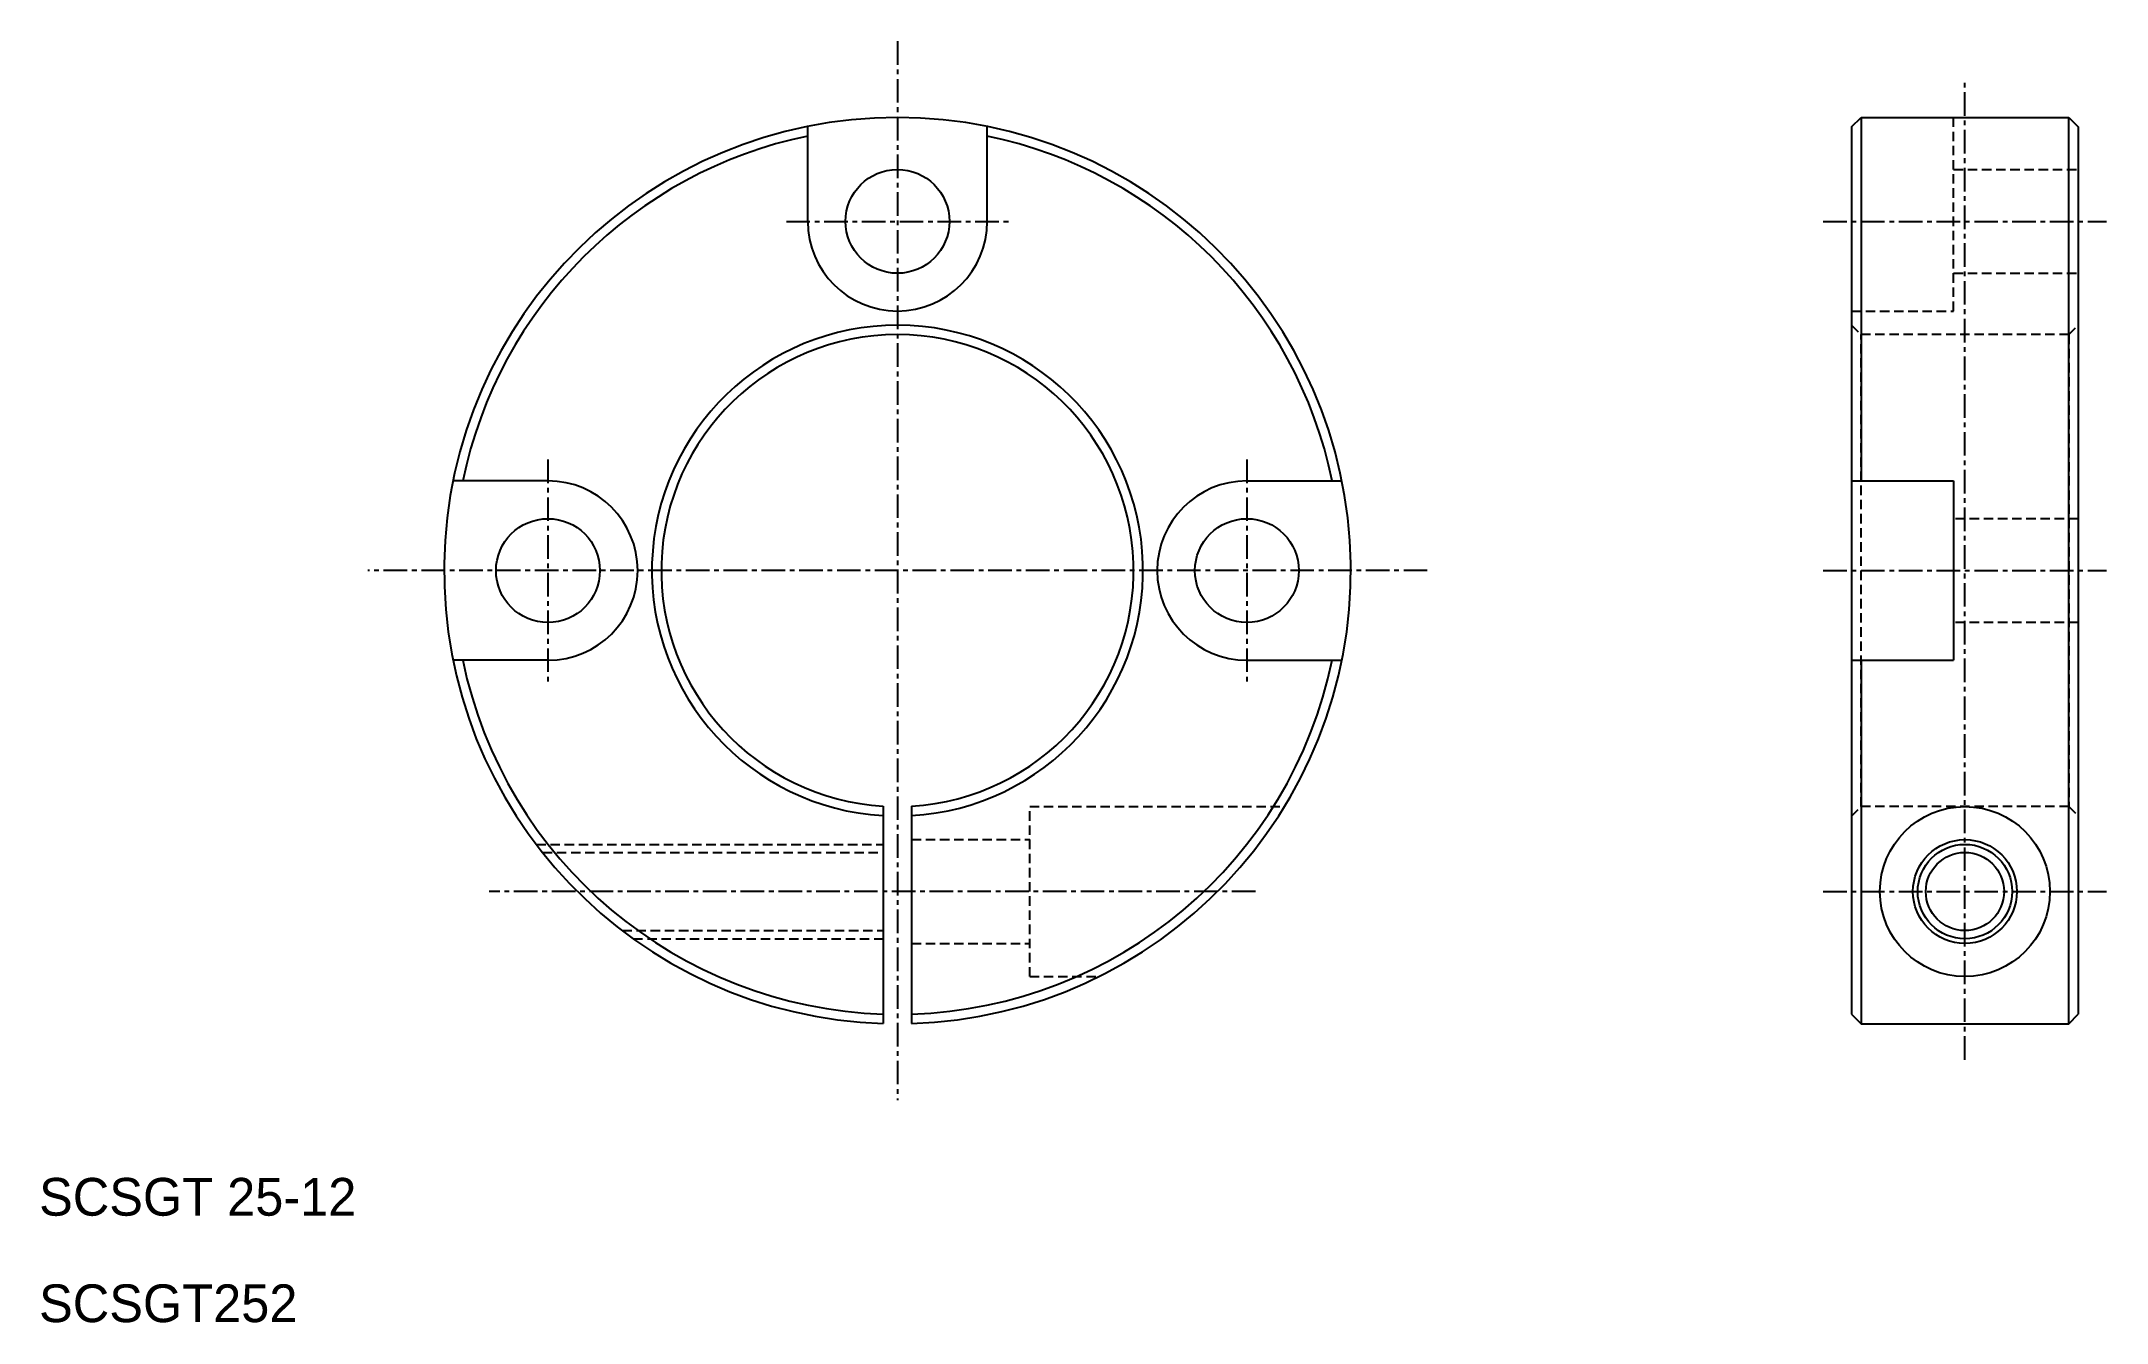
# Model space of a CAD drawing. Extents: x 54 to 164, y 66 to 134.
import ezdxf

# ---------------------------------------------------------------- set-up
doc = ezdxf.new("R2010")
doc.units = 0
doc.linetypes.add('CENTER', pattern=[2, 1.25, -0.25, 0.25, -0.25])
doc.linetypes.add('DASHED', pattern=[0.75, 0.5, -0.25])
doc.layers.get('0').update_dxf_attribs({"linetype": 'CONTINUOUS'})
doc.layers.add('CENTER', color=1, linetype='CENTER')

msp = doc.modelspace()

# ---------------------------------------------------------------- linework, layer by layer
at = {"color": 7, "linetype": 'CONTINUOUS'}
for p, q in [((150.21, 129.74), (150.71, 130.24)), ((150.71, 130.24), (150.71, 110.99)), ((150.71, 130.24), (161.71, 130.24)), ((161.71, 82.24), (161.71, 130.24)), ((161.71, 130.24), (162.21, 129.74)), ((94.95, 124.74), (94.95, 129.76)), ((104.45, 124.74), (104.45, 129.76)), ((150.21, 129.74), (150.21, 82.74)), ((162.21, 129.74), (162.21, 82.74)), ((81.2, 110.99), (76.18, 110.99)), ((118.2, 110.99), (123.23, 110.99)), ((150.21, 110.99), (155.61, 110.99)), ((155.61, 110.99), (155.61, 101.49)), ((81.2, 101.49), (76.18, 101.49)), ((118.2, 101.49), (123.23, 101.49)), ((150.21, 101.49), (155.61, 101.49)), ((150.71, 101.49), (150.71, 82.24)), ((98.95, 93.76), (98.95, 82.25)), ((100.45, 93.76), (100.45, 82.25)), ((150.21, 82.74), (150.71, 82.24)), ((150.71, 82.24), (161.71, 82.24)), ((161.71, 82.24), (162.21, 82.74))]:
    msp.add_line(p, q, dxfattribs=at)
at = {"color": 3, "linetype": 'DASHED'}
for p, q in [((155.61, 119.99), (155.61, 130.24)), ((155.61, 127.49), (162.21, 127.49)), ((155.61, 121.99), (162.21, 121.99)), ((150.21, 119.99), (155.61, 119.99)), ((150.21, 119.24), (150.71, 118.74)), ((161.71, 118.74), (162.21, 119.24)), ((161.71, 118.74), (150.71, 118.74)), ((150.71, 93.74), (150.71, 118.74)), ((161.71, 118.74), (161.71, 93.74)), ((162.21, 108.99), (155.61, 108.99)), ((162.21, 103.49), (155.61, 103.49)), ((106.7, 93.74), (120.19, 93.74)), ((106.7, 84.74), (106.7, 93.74)), ((150.21, 93.24), (150.71, 93.74)), ((161.71, 93.74), (150.71, 93.74)), ((161.71, 93.74), (162.21, 93.24)), ((100.45, 91.99), (106.7, 91.99)), ((80.58, 91.74), (98.95, 91.74)), ((80.92, 91.3), (98.95, 91.3)), ((85.13, 87.17), (98.95, 87.17)), ((85.71, 86.74), (98.95, 86.74)), ((100.45, 86.49), (106.7, 86.49)), ((106.7, 84.74), (110.37, 84.74))]:
    msp.add_line(p, q, dxfattribs=at)
at = {"color": 7, "linetype": 'CONTINUOUS'}
for centre, radius in [((99.7, 124.74), 2.75), ((81.2, 106.24), 2.75), ((118.2, 106.24), 2.75), ((156.21, 89.24), 4.5), ((156.21, 89.24), 2.75), ((156.21, 89.24), 2.07)]:
    msp.add_circle(centre, radius, dxfattribs=at)
at = {"color": 3, "linetype": 'CONTINUOUS'}
msp.add_circle((156.21, 89.24), 2.5, dxfattribs=at)
at = {"color": 7, "linetype": 'CONTINUOUS'}
for centre, radius, start, end in [((99.7, 106.24), 24, 271.7908, 268.2092), ((99.7, 106.24), 23.5, 101.6614, 168.3386), ((99.7, 106.24), 23.5, 11.6614, 78.3386), ((99.7, 124.74), 4.75, 180, 0), ((99.7, 106.24), 13, 273.3074, 266.5602), ((99.7, 106.24), 12.5, 273.4398, 266.5602), ((81.2, 106.24), 4.75, 270, 90), ((118.2, 106.24), 4.75, 90, 270), ((99.7, 106.24), 23.5, 191.6614, 268.1711), ((99.7, 106.24), 23.5, 271.8289, 348.3386)]:
    msp.add_arc(centre, radius, start, end, dxfattribs=at)
at = {"layer": 'CENTER', "color": 1, "linetype": 'CENTER'}
for p, q in [((99.7, 134.28), (99.7, 78.19)), ((156.21, 80.33), (156.21, 132.23)), ((93.82, 124.74), (105.59, 124.74)), ((148.71, 124.74), (163.71, 124.74)), ((81.2, 112.12), (81.2, 100.35)), ((118.2, 112.12), (118.2, 100.35)), ((127.75, 106.24), (71.66, 106.24)), ((148.71, 106.24), (163.71, 106.24)), ((118.65, 89.24), (78.09, 89.24)), ((148.71, 89.24), (163.71, 89.24))]:
    msp.add_line(p, q, dxfattribs=at)

# ---------------------------------------------------------------- texts
at = {"color": 7, "linetype": 'CONTINUOUS'}
for s, p in [('SCSGT 25-12', (54.26, 72.07)), ('SCSGT252', (54.26, 66.43))]:
    msp.add_text(s, height=2, dxfattribs=at).set_placement(p)

doc.saveas('drawing.dxf')
